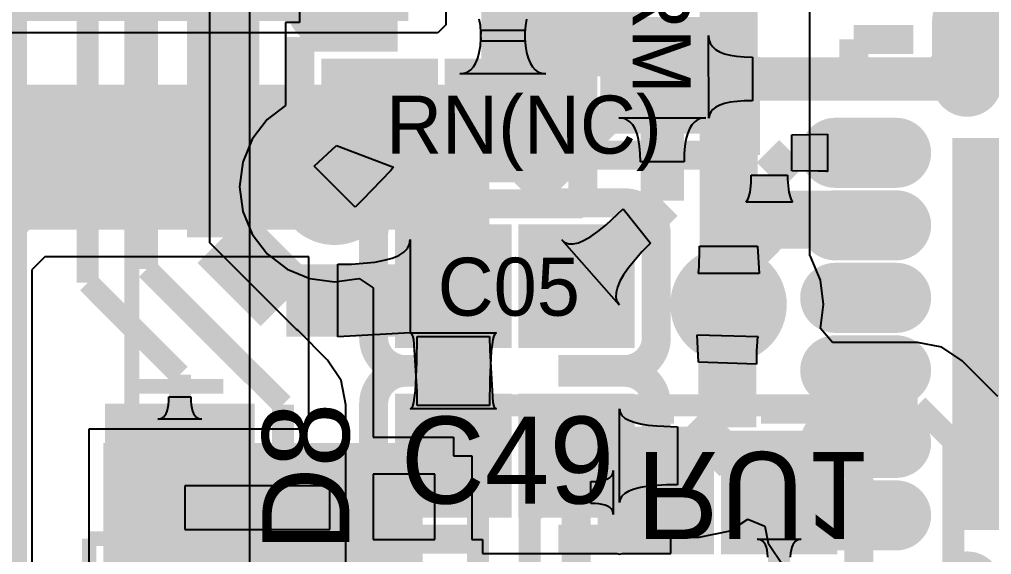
# Model space of a CAD drawing. Extents: x 40.9 to 121.6, y 83.2 to 120.
# Drawn here: x 86.4 to 93.1, y 104.12 to 107.81 of the extents above; entities that cross this region are included whole.
import ezdxf

# ---------------------------------------------------------------- set-up
doc = ezdxf.new("R2010")
doc.units = 0
for name, color, linetype in [('BOTTOMLAYER', 5, 'CONTINUOUS'), ('BOTTOMOVERLAY', 54, 'CONTINUOUS'), ('BOTTOMPASTE', 16, 'CONTINUOUS'), ('BOTTOMSOLDER', 6, 'CONTINUOUS'), ('MECHANICAL13', 56, 'CONTINUOUS'), ('MECHANICAL15', 56, 'CONTINUOUS'), ('MECHANICAL4', 56, 'CONTINUOUS'), ('MECHANICAL5', 56, 'CONTINUOUS'), ('MULTILAYER', 9, 'CONTINUOUS'), ('TOPLAYER', 1, 'CONTINUOUS'), ('TOPOVERLAY', 2, 'CONTINUOUS'), ('TOPPASTE', 8, 'CONTINUOUS'), ('TOPSOLDER', 216, 'CONTINUOUS')]:
    doc.layers.add(name, color=color, linetype=linetype)

msp = doc.modelspace()

# ---------------------------------------------------------------- linework, layer by layer
at = {"layer": 'BOTTOMLAYER'}
for p, q in [((89.338066, 110.955386), (89.338066, 107.77172)), ((91.848374, 106.180677), (91.848374, 108.88612)), ((89.338066, 107.77172), (89.28148, 107.715134)), ((89.28148, 107.715134), (86.2584, 107.715134)), ((91.085101, 106.108284), (91.087501, 106.211192)), ((91.087501, 106.211192), (91.0876, 106.245406)), ((91.0876, 106.245406), (91.4876, 106.245406)), ((91.4876, 106.245406), (91.4976, 106.056041)), ((86.571089, 106.172), (86.481839, 106.082749)), ((88.392, 106.172), (86.571089, 106.172)), ((88.392, 105.0544), (88.392, 106.172)), ((91.848485, 106.178576), (91.848374, 106.180677)), ((91.855371, 106.169602), (91.848485, 106.178576)), ((91.920868, 106.011485), (91.855371, 106.169602)), ((86.481839, 106.082749), (86.481839, 101.605883)), ((91.0812, 106.066753), (91.082701, 106.077202)), ((91.082701, 106.077202), (91.085101, 106.108284)), ((91.0776, 106.056041), (91.0795, 106.059702)), ((91.4976, 106.056041), (91.0776, 106.056041)), ((91.0795, 106.059702), (91.0812, 106.066753)), ((91.943207, 105.8418), (91.920868, 106.011485)), ((91.921541, 105.677233), (91.943207, 105.8418)), ((92.00528, 105.581747), (91.921541, 105.677233)), ((92.591598, 105.581747), (92.00528, 105.581747)), ((92.757815, 105.548684), (92.591598, 105.581747)), ((92.898727, 105.454531), (92.757815, 105.548684)), ((93.144129, 105.209129), (92.898727, 105.454531)), ((88.323598, 104.985998), (88.392, 105.0544)), ((86.876839, 101.615436), (86.876839, 104.985998)), ((86.876839, 104.985998), (88.323598, 104.985998)), ((90.478544, 104.659641), (90.486296, 104.67104)), ((90.486296, 104.67104), (90.490949, 104.683961)), ((90.490949, 104.683961), (90.492499, 104.698401)), ((90.492499, 104.698401), (90.492499, 104.394399)), ((90.337449, 104.622402), (90.366908, 104.623161)), ((90.337449, 104.470398), (90.337449, 104.622402)), ((90.366908, 104.623161), (90.393266, 104.62544)), ((90.393266, 104.62544), (90.416525, 104.62924)), ((90.416525, 104.62924), (90.436682, 104.634561)), ((90.436682, 104.634561), (90.453736, 104.641401)), ((90.453736, 104.641401), (90.467691, 104.64976)), ((90.467691, 104.64976), (90.478544, 104.659641)), ((90.366908, 104.469639), (90.337449, 104.470398)), ((90.393266, 104.46736), (90.366908, 104.469639)), ((90.416525, 104.46356), (90.393266, 104.46736)), ((90.436682, 104.458239), (90.416525, 104.46356)), ((90.453736, 104.451399), (90.436682, 104.458239)), ((90.467691, 104.44304), (90.453736, 104.451399)), ((90.478544, 104.433159), (90.467691, 104.44304)), ((90.486296, 104.42176), (90.478544, 104.433159)), ((90.490949, 104.408839), (90.486296, 104.42176)), ((90.492499, 104.394399), (90.490949, 104.408839)), ((91.498842, 104.222928), (91.484402, 104.224447)), ((91.484402, 104.224447), (91.788404, 104.224447)), ((91.511763, 104.218367), (91.498842, 104.222928)), ((91.523162, 104.210767), (91.511763, 104.218367)), ((91.533043, 104.200127), (91.523162, 104.210767)), ((91.541402, 104.186446), (91.533043, 104.200127)), ((91.739763, 104.200127), (91.731404, 104.186446)), ((91.749644, 104.210767), (91.739763, 104.200127)), ((91.761043, 104.218367), (91.749644, 104.210767)), ((91.773964, 104.222928), (91.761043, 104.218367)), ((91.788404, 104.224447), (91.773964, 104.222928)), ((91.548242, 104.169728), (91.541402, 104.186446)), ((91.553563, 104.149967), (91.548242, 104.169728)), ((91.557363, 104.127165), (91.553563, 104.149967)), ((91.719243, 104.149967), (91.715443, 104.127165)), ((91.724564, 104.169728), (91.719243, 104.149967)), ((91.731404, 104.186446), (91.724564, 104.169728)), ((91.559642, 104.101326), (91.557363, 104.127165)), ((91.715443, 104.127165), (91.713164, 104.101326))]:
    msp.add_line(p, q, dxfattribs=at)
for points, const_width in [([(90.1954, 107.4166), (90.1954, 110.955386)], 1.000001), ([(91.2876, 105.8418), (91.2876, 109.1184)], 0.399999), ([(89.6366, 106.8578), (90.1954, 107.4166)], 1.000001), ([(85.7758, 106.3752), (86.2584, 106.8578)], 1.000001), ([(86.2584, 106.8578), (89.6366, 106.8578)], 1.000001), ([(89.5604, 105.029), (89.678802, 105.147402)], 0.152001), ([(89.678802, 105.147402), (92.591598, 105.147402)], 0.152001), ([(92.591598, 105.147402), (92.837, 104.902)], 0.152001), ([(89.5604, 103.5304), (89.5604, 105.029)], 0.152001), ([(92.837, 98.8568), (92.837, 104.902)], 0.152001), ([(89.916, 104.394), (90.0684, 104.5464)], 0.152001), ([(90.0684, 104.5464), (90.786402, 104.5464)], 0.152001), ([(91.636403, 103.403405), (91.636403, 104.5464)], 0.152001), ([(89.916, 102.6922), (89.916, 104.394)], 0.152001)]:
    msp.add_lwpolyline(points, dxfattribs=dict(at, const_width=const_width))
at = {"layer": 'BOTTOMLAYER', "const_width": 0.299999}
for points in [[(88.4198, 106.6546, 1), (88.7198, 106.6546, 1)], [(91.1376, 105.8418, 1), (91.4376, 105.8418, 1)]]:
    msp.add_lwpolyline(points, format="xyb", close=True, dxfattribs=at)
at = {"layer": 'BOTTOMLAYER'}
for points in [[(85.6234, 107.7976), (89.0778, 107.7976), (85.6234, 110.1344), (89.0778, 110.1344)], [(90.486403, 104.221399), (91.086402, 104.221399), (90.486403, 104.871401), (91.086402, 104.871401)], [(91.336404, 104.221399), (91.936402, 104.221399), (91.336404, 104.871401), (91.936402, 104.871401)], [(89.076835, 104.085974), (89.076835, 104.785998), (87.076839, 104.085974), (87.076839, 104.785998)]]:
    msp.add_solid(points, dxfattribs=at)
at = {"layer": 'BOTTOMOVERLAY'}
for points, const_width in [([(87.171886, 104.947339), (87.171886, 108.091935)], 0.1016), ([(90.236401, 103.971402), (90.236401, 105.121403)], 0.2), ([(90.236401, 105.121403), (90.911401, 105.121403)], 0.2), ([(91.511399, 105.121403), (92.186399, 105.121403)], 0.2), ([(92.186399, 103.971402), (92.186399, 105.121403)], 0.2)]:
    msp.add_lwpolyline(points, dxfattribs=dict(at, const_width=const_width))
at = {"layer": 'BOTTOMPASTE'}
for points in [[(90.486403, 104.221399), (91.086402, 104.221399), (90.486403, 104.871401), (91.086402, 104.871401)], [(91.336404, 104.221399), (91.936402, 104.221399), (91.336404, 104.871401), (91.936402, 104.871401)], [(89.076835, 104.085974), (89.076835, 104.785998), (87.076839, 104.085974), (87.076839, 104.785998)]]:
    msp.add_solid(points, dxfattribs=at)
at = {"layer": 'BOTTOMSOLDER', "const_width": 0.401599}
for points in [[(88.369, 106.6546, 1), (88.7706, 106.6546, 1)], [(93.2204, 106.426, 1), (93.622, 106.426, 1)], [(91.0868, 105.8418, 1), (91.4884, 105.8418, 1)], [(93.2458, 105.0544, 1), (93.6474, 105.0544, 1)]]:
    msp.add_lwpolyline(points, format="xyb", close=True, dxfattribs=at)
at = {"layer": 'BOTTOMSOLDER'}
for points in [[(90.384803, 104.119799), (91.188002, 104.119799), (90.384803, 104.973001), (91.188002, 104.973001)], [(91.234804, 104.119799), (92.038002, 104.119799), (91.234804, 104.973001), (92.038002, 104.973001)], [(89.178435, 103.984374), (89.178435, 104.887598), (86.975239, 103.984374), (86.975239, 104.887598)]]:
    msp.add_solid(points, dxfattribs=at)
at = {"layer": 'MECHANICAL13', "const_width": 0.1}
for points in [[(86.878, 104.228001), (88.128, 104.228001)], [(86.878, 102.527999), (86.878, 104.228001)], [(88.128, 102.527999), (88.128, 104.228001)]]:
    msp.add_lwpolyline(points, dxfattribs=at)
at = {"layer": 'MECHANICAL15', "const_width": 0.1}
msp.add_lwpolyline([(87.203001, 105.277999), (87.802997, 105.278001)], dxfattribs=at)
at = {"layer": 'MECHANICAL4'}
msp.add_line((87.986692, 94.775884), (87.986692, 109.525867), dxfattribs=at)
at = {"layer": 'MECHANICAL5'}
for p, q in [((88.536729, 104.592476), (87.536731, 104.592476)), ((87.536731, 104.592476), (87.536731, 104.292451)), ((88.536729, 104.292451), (88.536729, 104.592476)), ((87.536731, 104.292451), (88.536729, 104.292451))]:
    msp.add_line(p, q, dxfattribs=at)
at = {"layer": 'MULTILAYER', "const_width": 0.299999}
for points in [[(88.4198, 106.6546, 1), (88.7198, 106.6546, 1)], [(91.1376, 105.8418, 1), (91.4376, 105.8418, 1)]]:
    msp.add_lwpolyline(points, format="xyb", close=True, dxfattribs=at)
at = {"layer": 'TOPLAYER'}
for p, q in [((87.709944, 106.267237), (87.709944, 110.196127)), ((88.3274, 108.153203), (88.3274, 107.7868)), ((88.3274, 107.7868), (88.231403, 107.7868)), ((88.231403, 107.7868), (88.231403, 107.214241)), ((89.575523, 107.766251), (89.568175, 107.81125)), ((89.57993, 107.715251), (89.575523, 107.766251)), ((89.887278, 107.766251), (89.882871, 107.715251)), ((89.894626, 107.81125), (89.887278, 107.766251)), ((89.57993, 107.676752), (89.581401, 107.733752)), ((89.581401, 107.658251), (89.57993, 107.715251)), ((89.581401, 107.733752), (89.8814, 107.733752)), ((89.8814, 107.733752), (89.882871, 107.676752)), ((89.882871, 107.715251), (89.8814, 107.658251)), ((91.152353, 107.126446), (91.149305, 107.697996)), ((91.149305, 107.697996), (91.15248, 107.669498)), ((89.568175, 107.580753), (89.575523, 107.625751)), ((89.575523, 107.625751), (89.57993, 107.676752)), ((89.8814, 107.658251), (89.581401, 107.658251)), ((89.882871, 107.676752), (89.887278, 107.625751)), ((89.887278, 107.625751), (89.894626, 107.580753)), ((91.15248, 107.669498), (91.161682, 107.643996)), ((91.161682, 107.643996), (91.176914, 107.621497)), ((91.176914, 107.621497), (91.198177, 107.601997)), ((89.557888, 107.541753), (89.568175, 107.580753)), ((89.894626, 107.580753), (89.904913, 107.541753)), ((91.198177, 107.601997), (91.225467, 107.585497)), ((91.225467, 107.585497), (91.258786, 107.571997)), ((91.258786, 107.571997), (91.298133, 107.561497)), ((91.298133, 107.561497), (91.34351, 107.553996)), ((91.34351, 107.553996), (91.394918, 107.549498)), ((89.5285, 107.481754), (89.544662, 107.508751)), ((89.544662, 107.508751), (89.557888, 107.541753)), ((89.904913, 107.541753), (89.918139, 107.508751)), ((89.918139, 107.508751), (89.934303, 107.481754)), ((91.394918, 107.549498), (91.452352, 107.547997)), ((91.452352, 107.547997), (91.452352, 107.247997)), ((89.434452, 107.433753), (89.462371, 107.436752)), ((90.028354, 107.433753), (89.434452, 107.433753)), ((89.462371, 107.436752), (89.487352, 107.445752)), ((89.487352, 107.445752), (89.509397, 107.460753)), ((89.509397, 107.460753), (89.5285, 107.481754)), ((89.934303, 107.481754), (89.953407, 107.460753)), ((89.953407, 107.460753), (89.975451, 107.445752)), ((89.975451, 107.445752), (90.000432, 107.436752)), ((90.000432, 107.436752), (90.028354, 107.433753)), ((91.227351, 107.217609), (91.200354, 107.204238)), ((91.260353, 107.228549), (91.227351, 107.217609)), ((91.299353, 107.237058), (91.260353, 107.228549)), ((91.395352, 107.246781), (91.299353, 107.237058)), ((91.452352, 107.247997), (91.395352, 107.246781)), ((88.231403, 107.214241), (88.106217, 107.118183)), ((91.155352, 107.149539), (91.152353, 107.126446)), ((91.164352, 107.170205), (91.155352, 107.149539)), ((91.179353, 107.188437), (91.164352, 107.170205)), ((91.200354, 107.204238), (91.179353, 107.188437)), ((88.106217, 107.118183), (88.002029, 106.982402)), ((90.558899, 107.126463), (90.530401, 107.129494)), ((90.530401, 107.129494), (91.130399, 107.129494)), ((90.584401, 107.117373), (90.558899, 107.126463)), ((90.6069, 107.102219), (90.584401, 107.117373)), ((90.6264, 107.081005), (90.6069, 107.102219)), ((91.0539, 107.102219), (91.0344, 107.081005)), ((91.076399, 107.117373), (91.0539, 107.102219)), ((91.101901, 107.126463), (91.076399, 107.117373)), ((91.130399, 107.129494), (91.101901, 107.126463)), ((90.6429, 107.053731), (90.6264, 107.081005)), ((90.6564, 107.020396), (90.6429, 107.053731)), ((90.6669, 106.981), (90.6564, 107.020396)), ((91.0044, 107.020396), (90.9939, 106.981)), ((91.0179, 107.053731), (91.0044, 107.020396)), ((91.0344, 107.081005), (91.0179, 107.053731)), ((91.724886, 107.013685), (91.969811, 107.017696)), ((91.969811, 107.017696), (91.969811, 106.759677)), ((88.002029, 106.982402), (87.936532, 106.824285)), ((90.674401, 106.935544), (90.6669, 106.981)), ((90.9939, 106.981), (90.986399, 106.935544)), ((91.724886, 106.763688), (91.724886, 107.013685)), ((88.428378, 106.796022), (88.584451, 106.939745)), ((88.584451, 106.939745), (88.975542, 106.789847)), ((90.678899, 106.884025), (90.674401, 106.935544)), ((90.6804, 106.826446), (90.678899, 106.884025)), ((90.981901, 106.884025), (90.9804, 106.826446)), ((90.986399, 106.935544), (90.981901, 106.884025)), ((87.936532, 106.824285), (87.914193, 106.6546)), ((90.9804, 106.826446), (90.6804, 106.826446)), ((88.711222, 106.513178), (88.428378, 106.796022)), ((88.955502, 106.76351), (88.763048, 106.565131)), ((88.967826, 106.777686), (88.955502, 106.76351)), ((88.974506, 106.786464), (88.967826, 106.777686)), ((88.975542, 106.789847), (88.974506, 106.786464)), ((91.905579, 106.762685), (91.724886, 106.763688)), ((91.958094, 106.76112), (91.905579, 106.762685)), ((91.96628, 106.760439), (91.958094, 106.76112)), ((91.969811, 106.759677), (91.96628, 106.760439)), ((91.439152, 106.637559), (91.443307, 106.681824)), ((91.439152, 106.637559), (91.443307, 106.681824)), ((91.443307, 106.681824), (91.444694, 106.733492)), ((91.443307, 106.681824), (91.444694, 106.733492)), ((91.444694, 106.733492), (91.694691, 106.733492)), ((91.444694, 106.733492), (91.694691, 106.733492)), ((91.694691, 106.733492), (91.695039, 106.706733)), ((91.694691, 106.733492), (91.695039, 106.706733)), ((91.695039, 106.706733), (91.700233, 106.637559)), ((91.695039, 106.706733), (91.700233, 106.637559)), ((87.914193, 106.6546), (87.936532, 106.484915)), ((91.432223, 106.600694), (91.436033, 106.618202)), ((91.432223, 106.600694), (91.436033, 106.618202)), ((91.436033, 106.618202), (91.439152, 106.637559)), ((91.436033, 106.618202), (91.439152, 106.637559)), ((91.700233, 106.637559), (91.703352, 106.618202)), ((91.700233, 106.637559), (91.703352, 106.618202)), ((91.703352, 106.618202), (91.707162, 106.600694)), ((91.703352, 106.618202), (91.707162, 106.600694)), ((88.763048, 106.565131), (88.711222, 106.513178)), ((91.410053, 106.549172), (91.416635, 106.559276)), ((91.410053, 106.549172), (91.416635, 106.559276)), ((91.729331, 106.549172), (91.410053, 106.549172)), ((91.729331, 106.549172), (91.410053, 106.549172)), ((91.416635, 106.559276), (91.422525, 106.571232)), ((91.416635, 106.559276), (91.422525, 106.571232)), ((91.422525, 106.571232), (91.427719, 106.585037)), ((91.422525, 106.571232), (91.427719, 106.585037)), ((91.427719, 106.585037), (91.432223, 106.600694)), ((91.427719, 106.585037), (91.432223, 106.600694)), ((91.707162, 106.600694), (91.711666, 106.585037)), ((91.707162, 106.600694), (91.711666, 106.585037)), ((91.711666, 106.585037), (91.71686, 106.571232)), ((91.711666, 106.585037), (91.71686, 106.571232)), ((91.71686, 106.571232), (91.72275, 106.559276)), ((91.71686, 106.571232), (91.72275, 106.559276)), ((91.72275, 106.559276), (91.729331, 106.549172)), ((91.72275, 106.559276), (91.729331, 106.549172)), ((87.936532, 106.484915), (88.002029, 106.326798)), ((90.440086, 106.389983), (90.561353, 106.502886)), ((90.561353, 106.502886), (90.748482, 106.265754)), ((90.337025, 106.312012), (90.386281, 106.346633)), ((90.386281, 106.346633), (90.440086, 106.389983)), ((88.002029, 106.326798), (88.106217, 106.191017)), ((89.087447, 106.258363), (89.092448, 106.290755)), ((89.092448, 106.290755), (89.092448, 105.64685)), ((90.533304, 105.84149), (90.137089, 106.287707)), ((90.137089, 106.287707), (90.159032, 106.269925)), ((90.252174, 106.268977), (90.292324, 106.28613)), ((90.292324, 106.28613), (90.337025, 106.312012)), ((88.30788, 105.669301), (87.709944, 106.267237)), ((89.047447, 106.203808), (89.072448, 106.229381)), ((89.072448, 106.229381), (89.087447, 106.258363)), ((90.159032, 106.269925), (90.185527, 106.260875)), ((90.185527, 106.260875), (90.216576, 106.26056)), ((90.216576, 106.26056), (90.252174, 106.268977)), ((90.748482, 106.265754), (90.6899, 106.205078)), ((88.106217, 106.191017), (88.241998, 106.086829)), ((88.847447, 106.135617), (88.912449, 106.14755)), ((88.912449, 106.14755), (88.967447, 106.162894)), ((88.967447, 106.162894), (89.012448, 106.181647)), ((89.012448, 106.181647), (89.047447, 106.203808)), ((90.6899, 106.205078), (90.597441, 106.095894)), ((88.241998, 106.086829), (88.400115, 106.021332)), ((88.592449, 106.120273), (88.68745, 106.121977)), ((88.592449, 105.620274), (88.592449, 106.120273)), ((88.68745, 106.121977), (88.847447, 106.135617)), ((90.597441, 106.095894), (90.563568, 106.047385)), ((88.400115, 106.021332), (88.5698, 105.998993)), ((88.5698, 105.998993), (88.739482, 106.021332)), ((88.739482, 106.021332), (88.8354, 105.957243)), ((90.563568, 106.047385), (90.537929, 106.00293)), ((88.8354, 105.957243), (88.8354, 105.389804)), ((90.52053, 105.962531), (90.511368, 105.926189)), ((90.537929, 106.00293), (90.52053, 105.962531)), ((90.511368, 105.926189), (90.510444, 105.8939)), ((90.510444, 105.8939), (90.517754, 105.865668)), ((90.517754, 105.865668), (90.533304, 105.84149)), ((88.318129, 105.662453), (88.30788, 105.669301)), ((88.521329, 105.459253), (88.318129, 105.662453)), ((89.092448, 105.64685), (88.592449, 105.620274)), ((89.101369, 105.641851), (89.092448, 105.64685)), ((89.092448, 105.64685), (89.686351, 105.64685)), ((89.109352, 105.62685), (89.101369, 105.641851)), ((89.116393, 105.601851), (89.109352, 105.62685)), ((89.137523, 105.442355), (89.1394, 105.622354)), ((89.1394, 105.622354), (89.639399, 105.622354)), ((89.639399, 105.622354), (89.639869, 105.527353)), ((89.669447, 105.62685), (89.662406, 105.601849)), ((89.67743, 105.641851), (89.669447, 105.62685)), ((89.686351, 105.64685), (89.67743, 105.641851)), ((91.079406, 105.445801), (91.071827, 105.633373)), ((91.071827, 105.633373), (91.491669, 105.621902)), ((91.487254, 105.61063), (91.485415, 105.599951)), ((91.489339, 105.617945), (91.487254, 105.61063)), ((91.491669, 105.621902), (91.489339, 105.617945)), ((89.13893, 105.241852), (89.116393, 105.601851)), ((89.656303, 105.56685), (89.651136, 105.521851)), ((89.662406, 105.601849), (89.656303, 105.56685)), ((91.48382, 105.585915), (91.48051, 105.523642)), ((91.485415, 105.599951), (91.48382, 105.585915)), ((89.639869, 105.527353), (89.662406, 105.167354)), ((89.651136, 105.521851), (89.641276, 105.326851)), ((91.48051, 105.523642), (91.479406, 105.431128)), ((88.615482, 105.318342), (88.521329, 105.459253)), ((89.127663, 105.247354), (89.137523, 105.442355)), ((91.479406, 105.431128), (91.079406, 105.445801)), ((88.835398, 105.389807), (88.835395, 105.379398)), ((88.835395, 105.379398), (88.8354, 105.379398)), ((88.8354, 105.389804), (88.835398, 105.389807)), ((88.8354, 105.379398), (88.8354, 104.927403)), ((88.648545, 105.152124), (88.615482, 105.318342)), ((89.641276, 105.326851), (89.639399, 105.146851)), ((87.426239, 105.177491), (87.426998, 105.20695)), ((87.426998, 105.20695), (87.579002, 105.20695)), ((87.579002, 105.20695), (87.579761, 105.177491)), ((89.122496, 105.202355), (89.127663, 105.247354)), ((89.1394, 105.146851), (89.13893, 105.241852)), ((87.42016, 105.127875), (87.42396, 105.151133)), ((87.42396, 105.151133), (87.426239, 105.177491)), ((87.579761, 105.177491), (87.58204, 105.151133)), ((87.58204, 105.151133), (87.58584, 105.127875)), ((88.648545, 103.741802), (88.648545, 105.152124)), ((89.101369, 105.127354), (89.109352, 105.142355)), ((89.109352, 105.142355), (89.116393, 105.167354)), ((89.116393, 105.167354), (89.122496, 105.202355)), ((89.639399, 105.146851), (89.1394, 105.146851)), ((89.662406, 105.167354), (89.669447, 105.142355)), ((89.669447, 105.142355), (89.67743, 105.127354)), ((87.389759, 105.065855), (87.39964, 105.076709)), ((87.39964, 105.076709), (87.407999, 105.090664)), ((87.407999, 105.090664), (87.414839, 105.107717)), ((87.414839, 105.107717), (87.42016, 105.127875)), ((87.58584, 105.127875), (87.591161, 105.107717)), ((87.591161, 105.107717), (87.598001, 105.090664)), ((87.598001, 105.090664), (87.60636, 105.076709)), ((87.60636, 105.076709), (87.616241, 105.065855)), ((89.092448, 105.122355), (89.101369, 105.127354)), ((89.686351, 105.122355), (89.092448, 105.122355)), ((89.67743, 105.127354), (89.686351, 105.122355)), ((90.536352, 104.47845), (90.536352, 105.122355)), ((90.536352, 105.122355), (90.540352, 105.099185)), ((90.540352, 105.099185), (90.552351, 105.078451)), ((90.552351, 105.078451), (90.572351, 105.060158)), ((87.350999, 105.051901), (87.365439, 105.05345)), ((87.655001, 105.051901), (87.350999, 105.051901)), ((87.365439, 105.05345), (87.37836, 105.058103)), ((87.37836, 105.058103), (87.389759, 105.065855)), ((87.616241, 105.065855), (87.62764, 105.058103)), ((87.62764, 105.058103), (87.640561, 105.05345)), ((87.640561, 105.05345), (87.655001, 105.051901)), ((90.572351, 105.060158), (90.600352, 105.044306)), ((90.600352, 105.044306), (90.636352, 105.03089)), ((90.636352, 105.03089), (90.680352, 105.019914)), ((90.680352, 105.019914), (90.732351, 105.011377)), ((90.732351, 105.011377), (90.792351, 105.005281)), ((90.792351, 105.005281), (90.936351, 105.000402)), ((90.936351, 105.000402), (90.936351, 104.600403)), ((88.8354, 104.927403), (89.3894, 104.927403)), ((89.3894, 104.927403), (89.3894, 104.800403)), ((89.3894, 104.800403), (89.5164, 104.800403)), ((89.5164, 104.800403), (89.5164, 104.221402)), ((89.2624, 104.673403), (88.8354, 104.673403)), ((88.8354, 104.673403), (88.8354, 104.221402)), ((89.2624, 104.221402), (89.2624, 104.673403)), ((90.936351, 104.600403), (90.860352, 104.599184)), ((90.572351, 104.540647), (90.552351, 104.522354)), ((90.600352, 104.556499), (90.572351, 104.540647)), ((90.636352, 104.569915), (90.600352, 104.556499)), ((90.680352, 104.580891), (90.636352, 104.569915)), ((90.732351, 104.589428), (90.680352, 104.580891)), ((90.860352, 104.599184), (90.732351, 104.589428)), ((90.540352, 104.50162), (90.536352, 104.47845)), ((90.552351, 104.522354), (90.540352, 104.50162)), ((91.299002, 104.282316), (91.420932, 104.363787)), ((91.420932, 104.363787), (91.538265, 104.315184)), ((91.084403, 104.239629), (91.299002, 104.282316)), ((91.538265, 104.315184), (91.561674, 104.197501)), ((88.8354, 104.221402), (89.2624, 104.221402)), ((89.5164, 104.221402), (89.589402, 104.221402)), ((89.589402, 104.221402), (89.589402, 104.125403)), ((90.889399, 104.125403), (90.889399, 104.239629)), ((90.889399, 104.239629), (91.084403, 104.239629)), ((91.561674, 104.197501), (91.669974, 104.035418)), ((89.589402, 104.125403), (90.517198, 104.125403)), ((90.517198, 104.125403), (90.536352, 104.121593)), ((90.536352, 104.121593), (90.555506, 104.125403)), ((90.555506, 104.125403), (90.889399, 104.125403))]:
    msp.add_line(p, q, dxfattribs=at)
for points, const_width in [([(87.275599, 106.087324), (87.275599, 110.592392)], 0.152001), ([(86.868, 105.9942), (86.868, 109.7534)], 0.152001), ([(86.372405, 100.596995), (86.372405, 108.351998)], 0.152001), ([(89.7314, 107.111803), (89.7314, 108.273398)], 0.299999), ([(87.8016, 106.3052), (87.8016, 108.0708)], 0.499999), ([(92.933266, 107.798705), (92.933266, 107.378716)], 0.28001), ([(92.742553, 107.397997), (92.933266, 107.58871)], 0.299999), ([(90.8304, 107.397997), (90.8304, 107.423397)], 0.299999), ([(90.8304, 106.559802), (90.8304, 107.397997)], 0.299999), ([(90.8304, 107.397997), (92.742553, 107.397997)], 0.299999), ([(88.881402, 106.966202), (88.881402, 107.1118)], 0.399999), ([(89.7314, 107.111803), (89.731403, 107.1118)], 0.299999), ([(88.5698, 106.6546), (88.881402, 106.966202)], 0.399999), ([(92.023247, 106.888686), (92.443236, 106.888686)], 0.28001), ([(91.569692, 106.733492), (91.724886, 106.888686)], 0.249999), ([(91.724886, 106.888686), (92.4306, 106.888686)], 0.249999), ([(91.569692, 106.428692), (91.569692, 106.733492)], 0.249999), ([(90.2394, 105.968803), (90.8304, 106.559802)], 0.299999), ([(91.279406, 106.138406), (91.569692, 106.428692)], 0.399999), ([(91.569692, 106.428692), (92.4306, 106.428692)], 0.399999), ([(87.8016, 106.3052), (88.236527, 105.870273)], 0.499999), ([(92.023247, 106.388687), (92.443236, 106.388687)], 0.28001), ([(91.279406, 104.995406), (91.279406, 106.138406)], 0.399999), ([(87.275599, 106.087324), (88.007599, 105.355324)], 0.152001), ([(88.236527, 105.870273), (89.3894, 105.870273)], 0.499999), ([(89.3894, 104.800403), (89.3894, 105.870273)], 0.499999), ([(86.868, 105.9942), (87.503, 105.3592)], 0.152001), ([(92.023247, 105.888688), (92.443236, 105.888688)], 0.28001), ([(92.023247, 105.388689), (92.443236, 105.388689)], 0.28001), ([(87.503, 104.557998), (87.503, 105.3592)], 0.152001), ([(88.007599, 105.355324), (88.009301, 105.353622)], 0.152001), ([(88.007599, 105.355324), (88.011, 105.355324)], 0.152001), ([(88.011, 105.355324), (88.2142, 105.152124)], 0.152001), ([(88.2142, 103.5812), (88.2142, 105.152124)], 0.152001), ([(91.084403, 104.800403), (91.279406, 104.995406)], 0.399999), ([(92.023247, 104.88869), (92.443236, 104.88869)], 0.28001), ([(90.2394, 104.800403), (91.084403, 104.800403)], 0.399999), ([(92.023247, 104.388691), (92.443236, 104.388691)], 0.28001)]:
    msp.add_lwpolyline(points, dxfattribs=dict(at, const_width=const_width))
for points, const_width in [([(92.863264, 107.798705, 1), (93.003268, 107.798705, 1)], 0.140005), ([(92.863264, 107.378716, 1), (93.003268, 107.378716, 1)], 0.140005), ([(91.953245, 106.888686, 1), (92.09325, 106.888686, 1)], 0.140005), ([(92.373234, 106.888686, 1), (92.513239, 106.888686, 1)], 0.140005), ([(88.4198, 106.6546, 1), (88.7198, 106.6546, 1)], 0.299999), ([(91.953245, 106.388687, 1), (92.09325, 106.388687, 1)], 0.140005), ([(92.373234, 106.388687, 1), (92.513239, 106.388687, 1)], 0.140005), ([(91.1376, 105.8418, 1), (91.4376, 105.8418, 1)], 0.299999), ([(91.953245, 105.888688, 1), (92.09325, 105.888688, 1)], 0.140005), ([(92.373234, 105.888688, 1), (92.513239, 105.888688, 1)], 0.140005), ([(91.953245, 105.388689, 1), (92.09325, 105.388689, 1)], 0.140005), ([(92.373234, 105.388689, 1), (92.513239, 105.388689, 1)], 0.140005), ([(91.953245, 104.88869, 1), (92.09325, 104.88869, 1)], 0.140005), ([(92.373234, 104.88869, 1), (92.513239, 104.88869, 1)], 0.140005), ([(91.953245, 104.388691, 1), (92.09325, 104.388691, 1)], 0.140005), ([(92.373234, 104.388691, 1), (92.513239, 104.388691, 1)], 0.140005)]:
    msp.add_lwpolyline(points, format="xyb", close=True, dxfattribs=dict(at, const_width=const_width))
for points in [[(90.505399, 107.723396), (90.505399, 107.123398), (91.155401, 107.723396), (91.155401, 107.123398)], [(88.581403, 106.786799), (89.181402, 106.786799), (88.581403, 107.436801), (89.181402, 107.436801)], [(89.431404, 106.786799), (90.031402, 106.786799), (89.431404, 107.436801), (90.031402, 107.436801)], [(92.933279, 106.888674), (92.933279, 104.388679), (95.433274, 106.888674), (95.433274, 104.388679)], [(89.0894, 105.643802), (89.689399, 105.643802), (89.0894, 106.293803), (89.689399, 106.293803)], [(89.939401, 105.643802), (90.5394, 105.643802), (89.939401, 106.293803), (90.5394, 106.293803)], [(89.0894, 104.475402), (89.689399, 104.475402), (89.0894, 105.125403), (89.689399, 105.125403)], [(89.939401, 104.475402), (90.5394, 104.475402), (89.939401, 105.125403), (90.5394, 105.125403)], [(87.088, 105.057997), (87.088, 104.057999), (87.918, 105.057997), (87.918, 104.057999)]]:
    msp.add_solid(points, dxfattribs=at)
at = {"layer": 'TOPOVERLAY', "const_width": 0.2}
for points in [[(88.551398, 107.705205, -0.414214), (88.331398, 107.925205)], [(90.281397, 107.925197, -0.414214), (90.061397, 107.705197)], [(88.839398, 106.323801, -0.414214), (89.059398, 106.5438)], [(90.569397, 106.543798, -0.414214), (90.789397, 106.323798)], [(89.059398, 105.393805, -0.414214), (88.839398, 105.613805)], [(90.789397, 105.613797, -0.414214), (90.569397, 105.393797)], [(88.839398, 105.155401, -0.414214), (89.059398, 105.3754)], [(90.569397, 105.375398, -0.414214), (90.789397, 105.155398)], [(89.059398, 104.225405, -0.414214), (88.839398, 104.445405)], [(90.789397, 104.445397, -0.414214), (90.569397, 104.225397)]]:
    msp.add_lwpolyline(points, format="xyb", dxfattribs=at)
for points in [[(88.331401, 107.686798), (89.006401, 107.686798)], [(88.331401, 106.536797), (88.331401, 107.686798)], [(88.556401, 107.705202), (89.006403, 107.705202)], [(89.606399, 107.7052), (90.056401, 107.7052)], [(89.606399, 107.686798), (90.281399, 107.686798)], [(90.281399, 106.536797), (90.281399, 107.686798)], [(92.151149, 107.259806), (92.151149, 107.670702)], [(92.151149, 107.670702), (92.561994, 107.670702)], [(90.255397, 106.873401), (90.255397, 107.548401)], [(91.405398, 106.873401), (91.405398, 107.548401)], [(90.255397, 106.873401), (91.405398, 106.873401)], [(88.331401, 106.536797), (89.006401, 106.536797)], [(89.064399, 106.5438), (89.514401, 106.5438)], [(89.606399, 106.536797), (90.281399, 106.536797)], [(90.114397, 106.543798), (90.564398, 106.543798)], [(88.839403, 105.613805), (88.839403, 106.323801)], [(90.789397, 105.613799), (90.789397, 106.323795)], [(89.064399, 105.3754), (89.514401, 105.3754)], [(89.064401, 105.393802), (89.514403, 105.393802)], [(90.114397, 105.375398), (90.564398, 105.375398)], [(90.114399, 105.3938), (90.564401, 105.3938)], [(88.839403, 104.445405), (88.839403, 105.155401)], [(90.789397, 104.445399), (90.789397, 105.155395)], [(89.064401, 104.225402), (89.514403, 104.225402)], [(90.114399, 104.2254), (90.564401, 104.2254)]]:
    msp.add_lwpolyline(points, dxfattribs=at)
at = {"layer": 'TOPOVERLAY', "const_width": 0.1}
for points in [[(88.501398, 107.705205, 1), (88.601398, 107.705205, 1)], [(90.011397, 107.705197, 1), (90.111397, 107.705197, 1)], [(89.009398, 106.5438, 1), (89.109398, 106.5438, 1)], [(90.519397, 106.543798, 1), (90.619397, 106.543798, 1)], [(88.789398, 106.323801, 1), (88.889398, 106.323801, 1)], [(90.739397, 106.323798, 1), (90.839397, 106.323798, 1)], [(88.789398, 105.613805, 1), (88.889398, 105.613805, 1)], [(90.739397, 105.613797, 1), (90.839397, 105.613797, 1)], [(89.009398, 105.393805, 1), (89.109398, 105.393805, 1)], [(89.009398, 105.3754, 1), (89.109398, 105.3754, 1)], [(90.519397, 105.393797, 1), (90.619397, 105.393797, 1)], [(90.519397, 105.375398, 1), (90.619397, 105.375398, 1)], [(88.789398, 105.155401, 1), (88.889398, 105.155401, 1)], [(90.739397, 105.155398, 1), (90.839397, 105.155398, 1)], [(88.789398, 104.445405, 1), (88.889398, 104.445405, 1)], [(90.739397, 104.445397, 1), (90.839397, 104.445397, 1)], [(89.009398, 104.225405, 1), (89.109398, 104.225405, 1)], [(90.519397, 104.225397, 1), (90.619397, 104.225397, 1)]]:
    msp.add_lwpolyline(points, format="xyb", close=True, dxfattribs=at)
at = {"layer": 'TOPPASTE', "const_width": 0.28001}
for points in [[(92.933266, 107.798705), (92.933266, 107.378716)], [(92.023247, 106.888686), (92.443236, 106.888686)], [(92.023247, 106.388687), (92.443236, 106.388687)], [(92.023247, 105.888688), (92.443236, 105.888688)], [(92.023247, 105.388689), (92.443236, 105.388689)], [(92.023247, 104.88869), (92.443236, 104.88869)], [(92.023247, 104.388691), (92.443236, 104.388691)]]:
    msp.add_lwpolyline(points, dxfattribs=at)
at = {"layer": 'TOPPASTE', "const_width": 0.140005}
for points in [[(92.863264, 107.798705, 1), (93.003268, 107.798705, 1)], [(92.863264, 107.378716, 1), (93.003268, 107.378716, 1)], [(91.953245, 106.888686, 1), (92.09325, 106.888686, 1)], [(92.373234, 106.888686, 1), (92.513239, 106.888686, 1)], [(91.953245, 106.388687, 1), (92.09325, 106.388687, 1)], [(92.373234, 106.388687, 1), (92.513239, 106.388687, 1)], [(91.953245, 105.888688, 1), (92.09325, 105.888688, 1)], [(92.373234, 105.888688, 1), (92.513239, 105.888688, 1)], [(91.953245, 105.388689, 1), (92.09325, 105.388689, 1)], [(92.373234, 105.388689, 1), (92.513239, 105.388689, 1)], [(91.953245, 104.88869, 1), (92.09325, 104.88869, 1)], [(92.373234, 104.88869, 1), (92.513239, 104.88869, 1)], [(91.953245, 104.388691, 1), (92.09325, 104.388691, 1)], [(92.373234, 104.388691, 1), (92.513239, 104.388691, 1)]]:
    msp.add_lwpolyline(points, format="xyb", close=True, dxfattribs=at)
at = {"layer": 'TOPPASTE'}
for points in [[(90.505399, 107.723396), (90.505399, 107.123398), (91.155401, 107.723396), (91.155401, 107.123398)], [(88.581403, 106.786799), (89.181402, 106.786799), (88.581403, 107.436801), (89.181402, 107.436801)], [(89.431404, 106.786799), (90.031402, 106.786799), (89.431404, 107.436801), (90.031402, 107.436801)], [(92.933279, 106.888674), (92.933279, 104.388679), (95.433274, 106.888674), (95.433274, 104.388679)], [(89.0894, 105.643802), (89.689399, 105.643802), (89.0894, 106.293803), (89.689399, 106.293803)], [(89.939401, 105.643802), (90.5394, 105.643802), (89.939401, 106.293803), (90.5394, 106.293803)], [(89.0894, 104.475402), (89.689399, 104.475402), (89.0894, 105.125403), (89.689399, 105.125403)], [(89.939401, 104.475402), (90.5394, 104.475402), (89.939401, 105.125403), (90.5394, 105.125403)], [(87.088, 105.057997), (87.088, 104.057999), (87.918, 105.057997), (87.918, 104.057999)]]:
    msp.add_solid(points, dxfattribs=at)
at = {"layer": 'TOPSOLDER', "const_width": 0.48321}
for points in [[(92.933266, 107.798705), (92.933266, 107.378716)], [(92.023247, 106.888686), (92.443236, 106.888686)], [(92.023247, 106.388687), (92.443236, 106.388687)], [(92.023247, 105.888688), (92.443236, 105.888688)], [(92.023247, 105.388689), (92.443236, 105.388689)], [(92.023247, 104.88869), (92.443236, 104.88869)], [(92.023247, 104.388691), (92.443236, 104.388691)], [(92.933266, 103.478647), (92.933266, 103.898636)]]:
    msp.add_lwpolyline(points, dxfattribs=at)
at = {"layer": 'TOPSOLDER'}
for points, const_width in [([(92.812464, 107.798705, 1), (93.054068, 107.798705, 1)], 0.241605), ([(92.812464, 107.378716, 1), (93.054068, 107.378716, 1)], 0.241605), ([(91.902445, 106.888686, 1), (92.14405, 106.888686, 1)], 0.241605), ([(92.322434, 106.888686, 1), (92.564039, 106.888686, 1)], 0.241605), ([(88.369, 106.6546, 1), (88.7706, 106.6546, 1)], 0.401599), ([(93.2204, 106.426, 1), (93.622, 106.426, 1)], 0.401599), ([(91.902445, 106.388687, 1), (92.14405, 106.388687, 1)], 0.241605), ([(92.322434, 106.388687, 1), (92.564039, 106.388687, 1)], 0.241605), ([(91.0868, 105.8418, 1), (91.4884, 105.8418, 1)], 0.401599), ([(91.902445, 105.888688, 1), (92.14405, 105.888688, 1)], 0.241605), ([(92.322434, 105.888688, 1), (92.564039, 105.888688, 1)], 0.241605), ([(91.902445, 105.388689, 1), (92.14405, 105.388689, 1)], 0.241605), ([(92.322434, 105.388689, 1), (92.564039, 105.388689, 1)], 0.241605), ([(93.2458, 105.0544, 1), (93.6474, 105.0544, 1)], 0.401599), ([(91.902445, 104.88869, 1), (92.14405, 104.88869, 1)], 0.241605), ([(92.322434, 104.88869, 1), (92.564039, 104.88869, 1)], 0.241605), ([(91.902445, 104.388691, 1), (92.14405, 104.388691, 1)], 0.241605), ([(92.322434, 104.388691, 1), (92.564039, 104.388691, 1)], 0.241605), ([(92.812464, 103.898636, 1), (93.054068, 103.898636, 1)], 0.241605)]:
    msp.add_lwpolyline(points, format="xyb", close=True, dxfattribs=dict(at, const_width=const_width))
for points in [[(90.403799, 107.824996), (90.403799, 107.021798), (91.257001, 107.824996), (91.257001, 107.021798)], [(88.479803, 106.685199), (89.283002, 106.685199), (88.479803, 107.538401), (89.283002, 107.538401)], [(89.329804, 106.685199), (90.133002, 106.685199), (89.329804, 107.538401), (90.133002, 107.538401)], [(92.831679, 106.990274), (92.831679, 104.287079), (95.534874, 106.990274), (95.534874, 104.287079)], [(88.9878, 105.542202), (89.790999, 105.542202), (88.9878, 106.395403), (89.790999, 106.395403)], [(89.837801, 105.542202), (90.641, 105.542202), (89.837801, 106.395403), (90.641, 106.395403)], [(88.9878, 104.373802), (89.790999, 104.373802), (88.9878, 105.227003), (89.790999, 105.227003)], [(89.837801, 104.373802), (90.641, 104.373802), (89.837801, 105.227003), (90.641, 105.227003)], [(86.9864, 105.159597), (86.9864, 103.956399), (88.0196, 105.159597), (88.0196, 103.956399)]]:
    msp.add_solid(points, dxfattribs=at)

# ---------------------------------------------------------------- texts
at = {"layer": 'BOTTOMOVERLAY', "text_generation_flag": 2}
msp.add_text('RU1', height=0.599999, rotation=180, dxfattribs=at).set_placement((90.6526, 104.8258))
at = {"layer": 'TOPOVERLAY'}
for s, height, rotation, p in [('RM', 0.399999, 270, (90.6272, 108.1278)), ('D8', 0.599999, 90, (88.6714, 104.14))]:
    msp.add_text(s, height=height, rotation=rotation, dxfattribs=at).set_placement(p)
for s, height, p in [('RN(NC)', 0.399999, (88.9254, 106.8832)), ('C05', 0.399999, (89.281, 105.7656)), ('C49', 0.599999, (89.027, 104.4702))]:
    msp.add_text(s, height=height, dxfattribs=at).set_placement(p)

doc.saveas('drawing.dxf')
